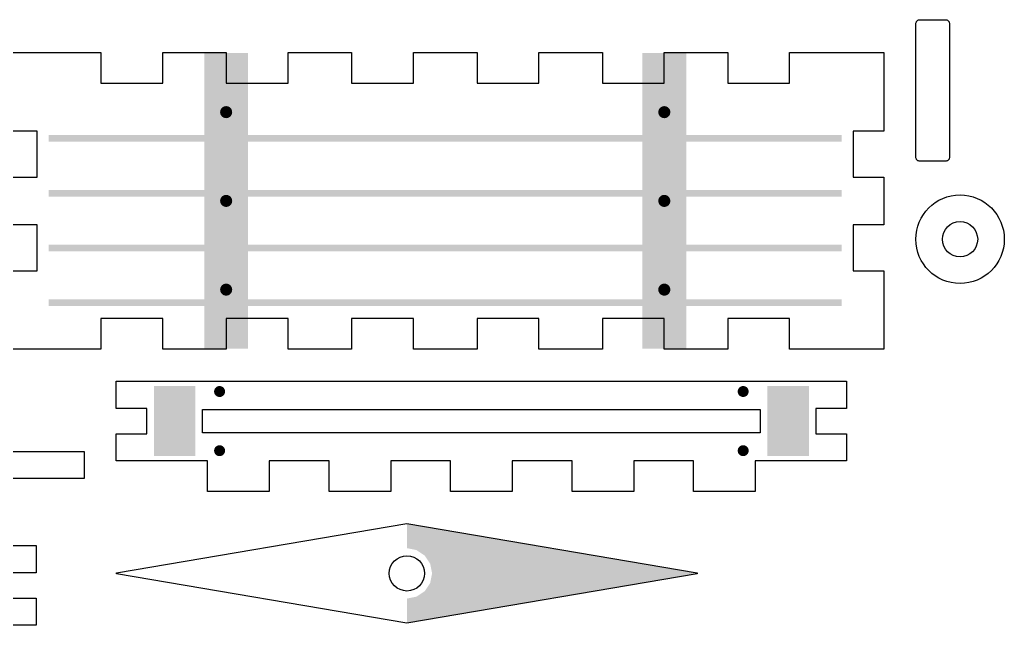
# Model space of a CAD drawing. Header units: millimetres. Extents: x 7 to 181, y 8 to 291.
# Drawn here: x 91.2 to 181, y 10.8 to 66 of the extents above; entities that cross this region are included whole.
import ezdxf

# ---------------------------------------------------------------- set-up
doc = ezdxf.new("R2010")
doc.units = ezdxf.units.MM
doc.layers.add('CUT', color=1, linetype='Continuous')
doc.layers.add('RASTER', color=7, linetype='Continuous')

msp = doc.modelspace()

# ---------------------------------------------------------------- hatches: boundary and pattern name
at = {"layer": 'RASTER'}
for points in [[(108, 63), (112, 63), (112, 36), (108, 36)], [(148, 63), (152, 63), (152, 36), (148, 36)], [(110.55, 57.6), (110.545, 57.528), (110.531, 57.458), (110.508, 57.39), (110.476, 57.325), (110.436, 57.265), (110.389, 57.211), (110.335, 57.164), (110.275, 57.124), (110.21, 57.092), (110.142, 57.069), (110.072, 57.055), (110, 57.05), (109.928, 57.055), (109.858, 57.069), (109.79, 57.092), (109.725, 57.124), (109.665, 57.164), (109.611, 57.211), (109.564, 57.265), (109.524, 57.325), (109.492, 57.39), (109.469, 57.458), (109.455, 57.528), (109.45, 57.6), (109.455, 57.672), (109.469, 57.742), (109.492, 57.81), (109.524, 57.875), (109.564, 57.935), (109.611, 57.989), (109.665, 58.036), (109.725, 58.076), (109.79, 58.108), (109.858, 58.131), (109.928, 58.145), (110, 58.15), (110.072, 58.145), (110.142, 58.131), (110.21, 58.108), (110.275, 58.076), (110.335, 58.036), (110.389, 57.989), (110.436, 57.935), (110.476, 57.875), (110.508, 57.81), (110.531, 57.742), (110.545, 57.672)], [(150.55, 57.6), (150.545, 57.528), (150.531, 57.458), (150.508, 57.39), (150.476, 57.325), (150.436, 57.265), (150.389, 57.211), (150.335, 57.164), (150.275, 57.124), (150.21, 57.092), (150.142, 57.069), (150.072, 57.055), (150, 57.05), (149.928, 57.055), (149.858, 57.069), (149.79, 57.092), (149.725, 57.124), (149.665, 57.164), (149.611, 57.211), (149.564, 57.265), (149.524, 57.325), (149.492, 57.39), (149.469, 57.458), (149.455, 57.528), (149.45, 57.6), (149.455, 57.672), (149.469, 57.742), (149.492, 57.81), (149.524, 57.875), (149.564, 57.935), (149.611, 57.989), (149.665, 58.036), (149.725, 58.076), (149.79, 58.108), (149.858, 58.131), (149.928, 58.145), (150, 58.15), (150.072, 58.145), (150.142, 58.131), (150.21, 58.108), (150.275, 58.076), (150.335, 58.036), (150.389, 57.989), (150.436, 57.935), (150.476, 57.875), (150.508, 57.81), (150.531, 57.742), (150.545, 57.672)], [(93.8, 55.5), (166.2, 55.5), (166.2, 54.9), (93.8, 54.9)], [(93.8, 50.5), (166.2, 50.5), (166.2, 49.9), (93.8, 49.9)], [(110.55, 49.5), (110.545, 49.428), (110.531, 49.358), (110.508, 49.29), (110.476, 49.225), (110.436, 49.165), (110.389, 49.111), (110.335, 49.064), (110.275, 49.024), (110.21, 48.992), (110.142, 48.969), (110.072, 48.955), (110, 48.95), (109.928, 48.955), (109.858, 48.969), (109.79, 48.992), (109.725, 49.024), (109.665, 49.064), (109.611, 49.111), (109.564, 49.165), (109.524, 49.225), (109.492, 49.29), (109.469, 49.358), (109.455, 49.428), (109.45, 49.5), (109.455, 49.572), (109.469, 49.642), (109.492, 49.71), (109.524, 49.775), (109.564, 49.835), (109.611, 49.889), (109.665, 49.936), (109.725, 49.976), (109.79, 50.008), (109.858, 50.031), (109.928, 50.045), (110, 50.05), (110.072, 50.045), (110.142, 50.031), (110.21, 50.008), (110.275, 49.976), (110.335, 49.936), (110.389, 49.889), (110.436, 49.835), (110.476, 49.775), (110.508, 49.71), (110.531, 49.642), (110.545, 49.572)], [(150.55, 49.5), (150.545, 49.428), (150.531, 49.358), (150.508, 49.29), (150.476, 49.225), (150.436, 49.165), (150.389, 49.111), (150.335, 49.064), (150.275, 49.024), (150.21, 48.992), (150.142, 48.969), (150.072, 48.955), (150, 48.95), (149.928, 48.955), (149.858, 48.969), (149.79, 48.992), (149.725, 49.024), (149.665, 49.064), (149.611, 49.111), (149.564, 49.165), (149.524, 49.225), (149.492, 49.29), (149.469, 49.358), (149.455, 49.428), (149.45, 49.5), (149.455, 49.572), (149.469, 49.642), (149.492, 49.71), (149.524, 49.775), (149.564, 49.835), (149.611, 49.889), (149.665, 49.936), (149.725, 49.976), (149.79, 50.008), (149.858, 50.031), (149.928, 50.045), (150, 50.05), (150.072, 50.045), (150.142, 50.031), (150.21, 50.008), (150.275, 49.976), (150.335, 49.936), (150.389, 49.889), (150.436, 49.835), (150.476, 49.775), (150.508, 49.71), (150.531, 49.642), (150.545, 49.572)], [(93.8, 45.5), (166.2, 45.5), (166.2, 44.9), (93.8, 44.9)], [(110.55, 41.4), (110.545, 41.328), (110.531, 41.258), (110.508, 41.19), (110.476, 41.125), (110.436, 41.065), (110.389, 41.011), (110.335, 40.964), (110.275, 40.924), (110.21, 40.892), (110.142, 40.869), (110.072, 40.855), (110, 40.85), (109.928, 40.855), (109.858, 40.869), (109.79, 40.892), (109.725, 40.924), (109.665, 40.964), (109.611, 41.011), (109.564, 41.065), (109.524, 41.125), (109.492, 41.19), (109.469, 41.258), (109.455, 41.328), (109.45, 41.4), (109.455, 41.472), (109.469, 41.542), (109.492, 41.61), (109.524, 41.675), (109.564, 41.735), (109.611, 41.789), (109.665, 41.836), (109.725, 41.876), (109.79, 41.908), (109.858, 41.931), (109.928, 41.945), (110, 41.95), (110.072, 41.945), (110.142, 41.931), (110.21, 41.908), (110.275, 41.876), (110.335, 41.836), (110.389, 41.789), (110.436, 41.735), (110.476, 41.675), (110.508, 41.61), (110.531, 41.542), (110.545, 41.472)], [(150.55, 41.4), (150.545, 41.328), (150.531, 41.258), (150.508, 41.19), (150.476, 41.125), (150.436, 41.065), (150.389, 41.011), (150.335, 40.964), (150.275, 40.924), (150.21, 40.892), (150.142, 40.869), (150.072, 40.855), (150, 40.85), (149.928, 40.855), (149.858, 40.869), (149.79, 40.892), (149.725, 40.924), (149.665, 40.964), (149.611, 41.011), (149.564, 41.065), (149.524, 41.125), (149.492, 41.19), (149.469, 41.258), (149.455, 41.328), (149.45, 41.4), (149.455, 41.472), (149.469, 41.542), (149.492, 41.61), (149.524, 41.675), (149.564, 41.735), (149.611, 41.789), (149.665, 41.836), (149.725, 41.876), (149.79, 41.908), (149.858, 41.931), (149.928, 41.945), (150, 41.95), (150.072, 41.945), (150.142, 41.931), (150.21, 41.908), (150.275, 41.876), (150.335, 41.836), (150.389, 41.789), (150.436, 41.735), (150.476, 41.675), (150.508, 41.61), (150.531, 41.542), (150.545, 41.472)], [(93.8, 40.5), (166.2, 40.5), (166.2, 39.9), (93.8, 39.9)], [(103.4, 32.6), (107.2, 32.6), (107.2, 26.2), (103.4, 26.2)], [(109.9, 32.1), (109.896, 32.035), (109.883, 31.971), (109.862, 31.909), (109.833, 31.85), (109.797, 31.796), (109.754, 31.746), (109.704, 31.703), (109.65, 31.667), (109.591, 31.638), (109.529, 31.617), (109.465, 31.604), (109.4, 31.6), (109.335, 31.604), (109.271, 31.617), (109.209, 31.638), (109.15, 31.667), (109.096, 31.703), (109.046, 31.746), (109.003, 31.796), (108.967, 31.85), (108.938, 31.909), (108.917, 31.971), (108.904, 32.035), (108.9, 32.1), (108.904, 32.165), (108.917, 32.229), (108.938, 32.291), (108.967, 32.35), (109.003, 32.404), (109.046, 32.454), (109.096, 32.497), (109.15, 32.533), (109.209, 32.562), (109.271, 32.583), (109.335, 32.596), (109.4, 32.6), (109.465, 32.596), (109.529, 32.583), (109.591, 32.562), (109.65, 32.533), (109.704, 32.497), (109.754, 32.454), (109.797, 32.404), (109.833, 32.35), (109.862, 32.291), (109.883, 32.229), (109.896, 32.165)], [(157.701, 32.1), (157.697, 32.035), (157.684, 31.971), (157.663, 31.909), (157.634, 31.85), (157.598, 31.796), (157.555, 31.746), (157.505, 31.703), (157.451, 31.667), (157.392, 31.638), (157.33, 31.617), (157.266, 31.604), (157.201, 31.6), (157.136, 31.604), (157.072, 31.617), (157.01, 31.638), (156.951, 31.667), (156.897, 31.703), (156.847, 31.746), (156.804, 31.796), (156.768, 31.85), (156.739, 31.909), (156.718, 31.971), (156.705, 32.035), (156.701, 32.1), (156.705, 32.165), (156.718, 32.229), (156.739, 32.291), (156.768, 32.35), (156.804, 32.404), (156.847, 32.454), (156.897, 32.497), (156.951, 32.533), (157.01, 32.562), (157.072, 32.583), (157.136, 32.596), (157.201, 32.6), (157.266, 32.596), (157.33, 32.583), (157.392, 32.562), (157.451, 32.533), (157.505, 32.497), (157.555, 32.454), (157.598, 32.404), (157.634, 32.35), (157.663, 32.291), (157.684, 32.229), (157.697, 32.165)], [(159.401, 32.6), (163.201, 32.6), (163.201, 26.2), (159.401, 26.2)], [(109.9, 26.7), (109.896, 26.635), (109.883, 26.571), (109.862, 26.509), (109.833, 26.45), (109.797, 26.396), (109.754, 26.346), (109.704, 26.303), (109.65, 26.267), (109.591, 26.238), (109.529, 26.217), (109.465, 26.204), (109.4, 26.2), (109.335, 26.204), (109.271, 26.217), (109.209, 26.238), (109.15, 26.267), (109.096, 26.303), (109.046, 26.346), (109.003, 26.396), (108.967, 26.45), (108.938, 26.509), (108.917, 26.571), (108.904, 26.635), (108.9, 26.7), (108.904, 26.765), (108.917, 26.829), (108.938, 26.891), (108.967, 26.95), (109.003, 27.004), (109.046, 27.054), (109.096, 27.097), (109.15, 27.133), (109.209, 27.162), (109.271, 27.183), (109.335, 27.196), (109.4, 27.2), (109.465, 27.196), (109.529, 27.183), (109.591, 27.162), (109.65, 27.133), (109.704, 27.097), (109.754, 27.054), (109.797, 27.004), (109.833, 26.95), (109.862, 26.891), (109.883, 26.829), (109.896, 26.765)], [(157.701, 26.7), (157.697, 26.635), (157.684, 26.571), (157.663, 26.509), (157.634, 26.45), (157.598, 26.396), (157.555, 26.346), (157.505, 26.303), (157.451, 26.267), (157.392, 26.238), (157.33, 26.217), (157.266, 26.204), (157.201, 26.2), (157.136, 26.204), (157.072, 26.217), (157.01, 26.238), (156.951, 26.267), (156.897, 26.303), (156.847, 26.346), (156.804, 26.396), (156.768, 26.45), (156.739, 26.509), (156.718, 26.571), (156.705, 26.635), (156.701, 26.7), (156.705, 26.765), (156.718, 26.829), (156.739, 26.891), (156.768, 26.95), (156.804, 27.004), (156.847, 27.054), (156.897, 27.097), (156.951, 27.133), (157.01, 27.162), (157.072, 27.183), (157.136, 27.196), (157.201, 27.2), (157.266, 27.196), (157.33, 27.183), (157.392, 27.162), (157.451, 27.133), (157.505, 27.097), (157.555, 27.054), (157.598, 27.004), (157.634, 26.95), (157.663, 26.891), (157.684, 26.829), (157.697, 26.765)], [(153, 15.5), (126.5, 11), (126.5, 13.2), (126.5, 13.2), (127.38, 13.375), (128.126, 13.874), (128.625, 14.62), (128.8, 15.5), (128.625, 16.38), (128.126, 17.126), (127.38, 17.625), (126.5, 17.8), (126.5, 17.8), (126.5, 20)]]:
    msp.add_hatch(color=7, dxfattribs=at).paths.add_polyline_path(points)

# ---------------------------------------------------------------- linework, layer by layer
at = {"layer": 'CUT'}
for points in [[(175.601, 66.04), (175.668, 66.037), (175.73, 66.028), (175.788, 66.013), (175.84, 65.991), (175.887, 65.963), (175.928, 65.928), (175.963, 65.887), (175.991, 65.84), (176.013, 65.788), (176.028, 65.73), (176.037, 65.668), (176.04, 65.601), (176.04, 53.559), (176.037, 53.492), (176.028, 53.43), (176.013, 53.372), (175.991, 53.32), (175.963, 53.273), (175.928, 53.232), (175.887, 53.197), (175.84, 53.169), (175.788, 53.147), (175.73, 53.132), (175.668, 53.123), (175.601, 53.12), (173.399, 53.12), (173.332, 53.123), (173.27, 53.132), (173.212, 53.147), (173.16, 53.169), (173.113, 53.197), (173.072, 53.232), (173.037, 53.273), (173.009, 53.32), (172.987, 53.372), (172.972, 53.43), (172.963, 53.492), (172.96, 53.559), (172.96, 65.601), (172.963, 65.668), (172.972, 65.73), (172.987, 65.788), (173.009, 65.84), (173.037, 65.887), (173.072, 65.928), (173.113, 65.963), (173.16, 65.991), (173.212, 66.013), (173.27, 66.028), (173.332, 66.037), (173.399, 66.04)], [(102.8, 33.04), (163.801, 33.04), (166.641, 33.04), (166.641, 30.56), (163.841, 30.56), (163.841, 28.24), (166.641, 28.24), (166.641, 25.76), (163.801, 25.76), (158.295, 25.76), (158.295, 22.96), (152.67, 22.96), (152.67, 25.76), (147.204, 25.76), (147.204, 22.96), (141.579, 22.96), (141.579, 25.76), (136.113, 25.76), (136.113, 22.96), (130.488, 22.96), (130.488, 25.76), (125.022, 25.76), (125.022, 22.96), (119.397, 22.96), (119.397, 25.76), (113.931, 25.76), (113.931, 22.96), (108.306, 22.96), (108.306, 25.76), (102.8, 25.76), (99.96, 25.76), (99.96, 28.24), (102.76, 28.24), (102.76, 30.56), (99.96, 30.56), (99.96, 33.04)], [(107.84, 30.46), (158.761, 30.46), (158.761, 28.34), (107.84, 28.34)], [(153.007, 15.539), (153.007, 15.461), (126.5, 10.959), (99.993, 15.461), (99.993, 15.539), (126.5, 20.041)]]:
    msp.add_lwpolyline(points, close=True, dxfattribs=at)
for points in [[(89.96, 63.04), (92.8, 63.04), (98.563, 63.04), (98.563, 60.24), (104.206, 60.24), (104.206, 63.04), (110.009, 63.04), (110.009, 60.24), (115.652, 60.24), (115.652, 63.04), (121.455, 63.04), (121.455, 60.24), (127.098, 60.24), (127.098, 63.04), (132.902, 63.04), (132.902, 60.24), (138.545, 60.24), (138.545, 63.04), (144.348, 63.04), (144.348, 60.24), (149.991, 60.24), (149.991, 63.04), (155.794, 63.04), (155.794, 60.24), (161.437, 60.24), (161.437, 63.04), (167.2, 63.04), (170.04, 63.04), (170.04, 60.2), (170.04, 55.88), (167.24, 55.88), (167.24, 51.68), (170.04, 51.68), (170.04, 47.32), (167.24, 47.32), (167.24, 43.12), (170.04, 43.12), (170.04, 38.8), (170.04, 35.96), (167.2, 35.96), (161.437, 35.96), (161.437, 38.76), (155.794, 38.76), (155.794, 35.96), (149.991, 35.96), (149.991, 38.76), (144.348, 38.76), (144.348, 35.96), (138.545, 35.96), (138.545, 38.76), (132.902, 38.76), (132.902, 35.96), (127.098, 35.96), (127.098, 38.76), (121.455, 38.76), (121.455, 35.96), (115.652, 35.96), (115.652, 38.76), (110.009, 38.76), (110.009, 35.96), (104.206, 35.96), (104.206, 38.76), (98.563, 38.76), (98.563, 35.96), (92.8, 35.96), (89.96, 35.96)], [(89.96, 51.68), (92.76, 51.68), (92.76, 55.88), (89.96, 55.88)], [(89.96, 43.12), (92.76, 43.12), (92.76, 47.32), (89.96, 47.32)], [(79.32, 26.64), (94.2, 26.64), (97.04, 26.64), (97.04, 24.16), (94.2, 24.16), (88.517, 24.16)], [(89.801, 18.04), (92.641, 18.04), (92.641, 15.56), (89.841, 15.56)], [(89.841, 13.24), (92.641, 13.24), (92.641, 10.76), (89.801, 10.76)]]:
    msp.add_lwpolyline(points, dxfattribs=at)
for centre, radius in [((177, 46), 4.04), ((177, 46), 1.61), ((126.5, 15.5), 1.61)]:
    msp.add_circle(centre, radius, dxfattribs=at)

doc.saveas('drawing.dxf')
